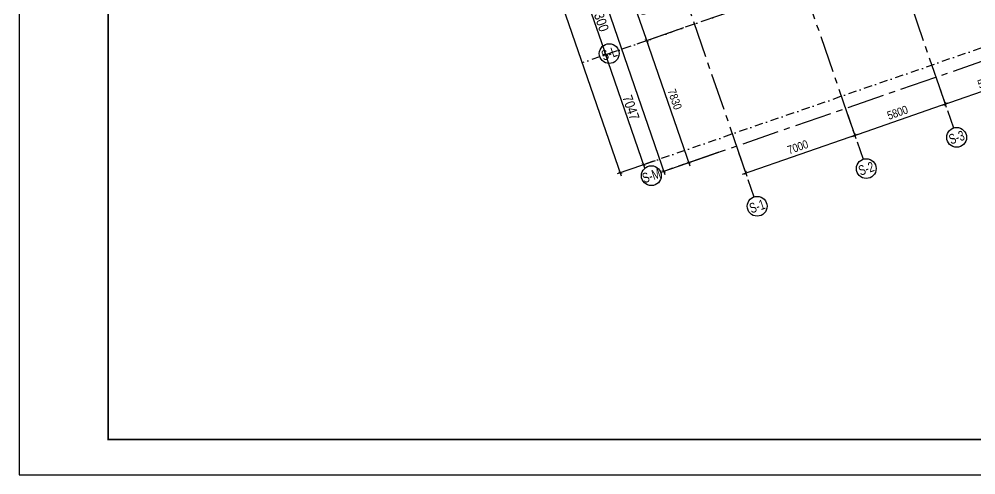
# Model space of a CAD drawing. Header units: millimetres. Extents: x -1534340 to 1713810, y -1348191 to 1114081.
# Drawn here: x 1205028 to 1263056, y -366824 to -339200 of the extents above; entities that cross this region are included whole.
import ezdxf
from ezdxf.enums import TextEntityAlignment as Align

# ---------------------------------------------------------------- set-up
doc = ezdxf.new("R2010")
doc.units = ezdxf.units.MM
doc.header["$LTSCALE"] = 100
doc.header["$PDMODE"] = 32
doc.header["$PDSIZE"] = 2.5
doc.linetypes.add('CENTER2', pattern=[1.125, 0.75, -0.125, 0.125, -0.125])
doc.linetypes.add('xref.asix of  podium$0$xref.asix of  podium$0$DASHDOT', pattern=[1, 0.5, -0.25, 0, -0.25])
for name, color, linetype in [('ccu11-Dim', 8, 'Continuous'), ('ccu12-Manh', 8, 'Continuous'), ('ccu12-Truc', 13, 'CENTER2'), ('KT-Dim', 8, 'Continuous'), ('xref.asix of  podium$0$xref.asix of  podium$0$KT-Kich thuoc', 9, 'Continuous'), ('xref.asix of  podium$0$xref.asix of  podium$0$KT-Luoi truc South Tower', 8, 'xref.asix of  podium$0$xref.asix of  podium$0$DASHDOT'), ('Xref_ST_MBDV Cot vach 30.7.2022|Xref_ST_MBDV Cot vach 30.7.2022|Xref_ST_MBDV Cot vach 30.7.2022|Xref_ST_MBDV Cot vach 30.7.2022|A-GRID-SYM', 50, 'Continuous')]:
    doc.layers.add(name, color=color, linetype=linetype)
doc.layers.add('KT-Net thay', color=7, linetype='Continuous', lineweight=15)
doc.styles.add('Arial Narrow', font='ARIALN.TTF')
doc.styles.add('HBA-Text', font='GOTHIC.TTF')
doc.dimstyles.new('ccu12-200', dxfattribs={"dimscale": 200, "dimtxt": 2.5, "dimasz": 1, "dimexe": 1, "dimexo": 2, "dimgap": 1, "dimtad": 1, "dimdec": 0, "dimrnd": 5, "dimdsep": 46, "dimtxsty": 'Arial Narrow', "dimblk": 'ARCHTICK', "dimcen": -1, "dimdle": 1, "dimclrd": 256, "dimclre": 256, "dimclrt": 3, "dimadec": 0, "dimazin": 2, "dimtfac": 0.1, "dimtdec": 0, "dimtmove": 0, "dimatfit": 1, "dimldrblk": 'ARCHTICK', "dimfxl": 1, "dimtvp": 0.833333, "dimtolj": 1, "dimtzin": 12, "dimarcsym": 0})
doc.dimstyles.new('CCU_1-200', dxfattribs={"dimscale": 200, "dimtxt": 3, "dimasz": 1, "dimexe": 1, "dimexo": 2, "dimgap": 0.5, "dimtad": 1, "dimdec": 0, "dimdsep": 46, "dimtxsty": 'Arial Narrow', "dimblk": 'ARCHTICK', "dimcen": -1, "dimdle": 1, "dimclrd": 256, "dimclre": 256, "dimclrt": 3, "dimadec": 0, "dimazin": 2, "dimtfac": 0.1, "dimtdec": 0, "dimtix": 1, "dimtmove": 2, "dimatfit": 1, "dimfxl": 1, "dimtvp": 0.833333, "dimtolj": 1, "dimtzin": 12, "dimarcsym": 0})

# ---------------------------------------------------------------- blocks, each defined once
blk = doc.blocks.new('Khung ten_A1', base_point=(-3406704, 253379))
at = {"layer": 'Defpoints', "color": 1}
blk.add_lwpolyline([(84100, 0), (84100, 59471), (0, 59471), (0, 0)], close=True, dxfattribs=at)
at = {"layer": 'KT-Net thay', "const_width": 60}
blk.add_lwpolyline([(2700, 1071), (83100, 1071), (83100, 58471), (2700, 58471)], close=True, dxfattribs=at)
blk = doc.blocks.new('GRID-SYM-flat-104')
at = {"layer": 'Xref_ST_MBDV Cot vach 30.7.2022|Xref_ST_MBDV Cot vach 30.7.2022|Xref_ST_MBDV Cot vach 30.7.2022|Xref_ST_MBDV Cot vach 30.7.2022|A-GRID-SYM'}
blk.add_circle((0, 0, 0), 900, dxfattribs=at)
at = {"layer": 'Xref_ST_MBDV Cot vach 30.7.2022|Xref_ST_MBDV Cot vach 30.7.2022|Xref_ST_MBDV Cot vach 30.7.2022|Xref_ST_MBDV Cot vach 30.7.2022|A-GRID-SYM', "style": 'HBA-Text'}
blk.add_attdef('GRID', text='', height=900, rotation=19.04714, dxfattribs=at).set_placement((0, 0, 0), align=Align.MIDDLE_CENTER)
blk = doc.blocks.new('_ARCHTICK')
at = {"color": 0, "linetype": 'ByBlock', "const_width": 0.15}
blk.add_lwpolyline([(-0.5, -0.5), (0.5, 0.5)], dxfattribs=at)
blk = doc.blocks.new('*D1109')
at = {"layer": 'Defpoints', "color": 0, "transparency": 16777216}
for p in [(306861, -58345, 0), (323836, -104143), (320491, -105298)]:
    blk.add_point(p, dxfattribs=at)
at = {"layer": 'KT-Dim', "lineweight": -2, "transparency": 16777216}
for p, q in [((306483, -58476), (304366, -59206)), ((304490, -58952), (320556, -105487)), ((323458, -104273), (320302, -105363))]:
    blk.add_line(p, q, dxfattribs=at)
at = {"layer": 'KT-Dim', "lineweight": -2, "transparency": 16777216, "xscale": 200, "yscale": 200, "zscale": 200}
for p, rotation in [((304555, -59141), 109.0471379636341), ((320491, -105298), 289.0471379636341)]:
    blk.add_blockref('_ARCHTICK', p, dxfattribs=dict(at, rotation=rotation))
at = {"layer": 'KT-Dim', "color": 3, "transparency": 16777216, "insert": (312954, -82071), "char_height": 500, "attachment_point": 5, "rotation": 289.04714, "style": 'Arial Narrow'}
blk.add_mtext('\\A1;48830', dxfattribs=at)
blk = doc.blocks.new('*D1111')
at = {"layer": 'Defpoints', "color": 0, "transparency": 16777216}
for p in [(320256, -92546, 0), (321659, -96611, 0), (319448, -97374)]:
    blk.add_point(p, dxfattribs=at)
at = {"layer": 'KT-Dim', "lineweight": -2, "transparency": 16777216}
for p, q in [((319877, -92677), (317856, -93375)), ((317979, -93121), (319513, -97563)), ((321281, -96742), (319259, -97440))]:
    blk.add_line(p, q, dxfattribs=at)
at = {"layer": 'KT-Dim', "lineweight": -2, "transparency": 16777216, "xscale": 200, "yscale": 200, "zscale": 200}
for p, rotation in [((318045, -93310), 109.0471379636341), ((319448, -97374), 289.0471379636341)]:
    blk.add_blockref('_ARCHTICK', p, dxfattribs=dict(at, rotation=rotation))
at = {"layer": 'KT-Dim', "color": 3, "transparency": 16777216, "insert": (319177, -95193), "char_height": 500, "attachment_point": 5, "rotation": 289.04714, "style": 'Arial Narrow'}
blk.add_mtext('\\A1;4300', dxfattribs=at)
blk = doc.blocks.new('*D1112')
at = {"layer": 'Defpoints', "color": 0, "transparency": 16777216}
for p in [(321659, -96611, 0), (324214, -104012, 0), (322003, -104776)]:
    blk.add_point(p, dxfattribs=at)
at = {"layer": 'KT-Dim', "lineweight": -2, "transparency": 16777216}
for p, q in [((321281, -96742), (319259, -97440)), ((319383, -97185), (322069, -104965)), ((323836, -104143), (321814, -104841))]:
    blk.add_line(p, q, dxfattribs=at)
at = {"layer": 'KT-Dim', "lineweight": -2, "transparency": 16777216, "xscale": 200, "yscale": 200, "zscale": 200}
for p, rotation in [((319448, -97374), 109.0471379636341), ((322003, -104776), 289.0471379636341)]:
    blk.add_blockref('_ARCHTICK', p, dxfattribs=dict(at, rotation=rotation))
at = {"layer": 'KT-Dim', "color": 3, "transparency": 16777216, "insert": (321156, -100926), "char_height": 500, "attachment_point": 5, "rotation": 289.04714, "style": 'Arial Narrow'}
blk.add_mtext('\\A1;7830', dxfattribs=at)
blk = doc.blocks.new('GRID-SYM-flat-103')
at = {"layer": 'Xref_ST_MBDV Cot vach 30.7.2022|Xref_ST_MBDV Cot vach 30.7.2022|Xref_ST_MBDV Cot vach 30.7.2022|Xref_ST_MBDV Cot vach 30.7.2022|A-GRID-SYM'}
blk.add_circle((0, 0, 0), 900, dxfattribs=at)
at = {"layer": 'Xref_ST_MBDV Cot vach 30.7.2022|Xref_ST_MBDV Cot vach 30.7.2022|Xref_ST_MBDV Cot vach 30.7.2022|Xref_ST_MBDV Cot vach 30.7.2022|A-GRID-SYM', "style": 'HBA-Text'}
blk.add_attdef('GRID', text='', height=900, rotation=19.04714, dxfattribs=at).set_placement((0, 0, 0), align=Align.MIDDLE_CENTER)
blk = doc.blocks.new('*D1148')
at = {"layer": 'Defpoints', "color": 0, "transparency": 16777216}
for p in [(331515, -101492), (332074, -103111), (324898, -103776)]:
    blk.add_point(p, dxfattribs=at)
at = {"layer": 'KT-Dim', "lineweight": -2, "transparency": 16777216}
for p, q in [((331645, -101870), (332139, -103300)), ((325268, -105460), (332263, -103045)), ((325029, -104154), (325522, -105584))]:
    blk.add_line(p, q, dxfattribs=at)
at = {"layer": 'KT-Dim', "lineweight": -2, "transparency": 16777216, "xscale": 200, "yscale": 200, "zscale": 200}
for p, rotation in [((332074, -103111), 19.04713796363416), ((325457, -105395), 199.0471379636342)]:
    blk.add_blockref('_ARCHTICK', p, dxfattribs=dict(at, rotation=rotation))
at = {"layer": 'KT-Dim', "color": 3, "transparency": 16777216, "insert": (328617, -103823), "char_height": 500, "attachment_point": 5, "rotation": 19.04714, "style": 'Arial Narrow'}
blk.add_mtext('\\A1;7000', dxfattribs=at)
blk = doc.blocks.new('*D1149')
at = {"layer": 'Defpoints', "color": 0, "transparency": 16777216}
for p in [(336997, -99599), (331515, -101492), (337556, -101218)]:
    blk.add_point(p, dxfattribs=at)
at = {"layer": 'KT-Dim', "lineweight": -2, "transparency": 16777216}
for p, q in [((337128, -99977), (337621, -101407)), ((331885, -103176), (337745, -101153)), ((331645, -101870), (332139, -103300))]:
    blk.add_line(p, q, dxfattribs=at)
at = {"layer": 'KT-Dim', "lineweight": -2, "transparency": 16777216, "xscale": 200, "yscale": 200, "zscale": 200}
for p, rotation in [((337556, -101218), 19.04713796363416), ((332074, -103111), 199.0471379636342)]:
    blk.add_blockref('_ARCHTICK', p, dxfattribs=dict(at, rotation=rotation))
at = {"layer": 'KT-Dim', "color": 3, "transparency": 16777216, "insert": (334666, -101734), "char_height": 500, "attachment_point": 5, "rotation": 19.04714, "style": 'Arial Narrow'}
blk.add_mtext('\\A1;5800', dxfattribs=at)
blk = doc.blocks.new('*D1150')
at = {"layer": 'Defpoints', "color": 0, "transparency": 16777216}
for p in [(342480, -97706), (336997, -99599), (343039, -99325)]:
    blk.add_point(p, dxfattribs=at)
at = {"layer": 'KT-Dim', "lineweight": -2, "transparency": 16777216}
for p, q in [((342610, -98084), (343104, -99514)), ((337367, -101283), (343228, -99260)), ((337128, -99977), (337621, -101407))]:
    blk.add_line(p, q, dxfattribs=at)
at = {"layer": 'KT-Dim', "lineweight": -2, "transparency": 16777216, "xscale": 200, "yscale": 200, "zscale": 200}
for p, rotation in [((343039, -99325), 19.04713796363416), ((337556, -101218), 199.0471379636342)]:
    blk.add_blockref('_ARCHTICK', p, dxfattribs=dict(at, rotation=rotation))
at = {"layer": 'KT-Dim', "color": 3, "transparency": 16777216, "insert": (340149, -99841), "char_height": 500, "attachment_point": 5, "rotation": 19.04714, "style": 'Arial Narrow'}
blk.add_mtext('\\A1;5800', dxfattribs=at)
blk = doc.blocks.new('*D2864')
at = {"layer": 'Defpoints', "color": 0, "transparency": 16777216}
for p in [(-110864, 40661), (-95184, -4755), (-97678, -5616)]:
    blk.add_point(p, dxfattribs=at)
at = {"layer": 'xref.asix of  podium$0$xref.asix of  podium$0$KT-Kich thuoc', "lineweight": -2, "transparency": 16777216}
for p, q in [((-111242, 40531), (-113547, 39735)), ((-113424, 39989), (-97613, -5805)), ((-95562, -4886), (-97868, -5681))]:
    blk.add_line(p, q, dxfattribs=at)
at = {"layer": 'xref.asix of  podium$0$xref.asix of  podium$0$KT-Kich thuoc', "lineweight": -2, "transparency": 16777216, "xscale": 200, "yscale": 200, "zscale": 200}
for p, rotation in [((-113358, 39800), 109.0471379209069), ((-97678, -5616), 289.0471379209069)]:
    blk.add_blockref('_ARCHTICK', p, dxfattribs=dict(at, rotation=rotation))
at = {"layer": 'xref.asix of  podium$0$xref.asix of  podium$0$KT-Kich thuoc', "color": 3, "transparency": 16777216, "insert": (-105134, 17224), "char_height": 600, "attachment_point": 5, "rotation": 289.04714, "style": 'Arial Narrow'}
blk.add_mtext('\\A1;48047', dxfattribs=at)
blk = doc.blocks.new('*D2825')
at = {"layer": 'Defpoints', "color": 0, "transparency": 16777216}
for p in [(-98887, 5970), (-97484, 1906), (-98560, 1534)]:
    blk.add_point(p, dxfattribs=at)
at = {"layer": 'xref.asix of  podium$0$xref.asix of  podium$0$KT-Kich thuoc', "lineweight": -2, "transparency": 16777216}
for p, q in [((-99265, 5840), (-100153, 5533)), ((-100029, 5788), (-98495, 1345)), ((-97862, 1775), (-98749, 1469))]:
    blk.add_line(p, q, dxfattribs=at)
at = {"layer": 'xref.asix of  podium$0$xref.asix of  podium$0$KT-Kich thuoc', "lineweight": -2, "transparency": 16777216, "xscale": 200, "yscale": 200, "zscale": 200}
for p, rotation in [((-99963, 5599), 109.0471379209069), ((-98560, 1534), 289.0471379209069)]:
    blk.add_blockref('_ARCHTICK', p, dxfattribs=dict(at, rotation=rotation))
at = {"layer": 'xref.asix of  podium$0$xref.asix of  podium$0$KT-Kich thuoc', "color": 3, "transparency": 16777216, "insert": (-98878, 3699), "char_height": 600, "attachment_point": 5, "rotation": 289.04714, "style": 'Arial Narrow'}
blk.add_mtext('\\A1;4300', dxfattribs=at)
blk = doc.blocks.new('*D2826')
at = {"layer": 'Defpoints', "color": 0, "transparency": 16777216}
for p in [(-97484, 1906), (-96261, -5127), (-95184, -4755)]:
    blk.add_point(p, dxfattribs=at)
at = {"layer": 'xref.asix of  podium$0$xref.asix of  podium$0$KT-Kich thuoc', "lineweight": -2, "transparency": 16777216}
for p, q in [((-97862, 1775), (-98749, 1469)), ((-98625, 1723), (-96195, -5316)), ((-95562, -4886), (-96450, -5192))]:
    blk.add_line(p, q, dxfattribs=at)
at = {"layer": 'xref.asix of  podium$0$xref.asix of  podium$0$KT-Kich thuoc', "lineweight": -2, "transparency": 16777216, "xscale": 200, "yscale": 200, "zscale": 200}
for p, rotation in [((-98560, 1534), 109.0471379209069), ((-96261, -5127), 289.0471379209069)]:
    blk.add_blockref('_ARCHTICK', p, dxfattribs=dict(at, rotation=rotation))
at = {"layer": 'xref.asix of  podium$0$xref.asix of  podium$0$KT-Kich thuoc', "color": 3, "transparency": 16777216, "insert": (-97026, -1664), "char_height": 600, "attachment_point": 5, "rotation": 289.04714, "style": 'Arial Narrow'}
blk.add_mtext('\\A1;7047', dxfattribs=at)
blk = doc.blocks.new('Grid-ST-flat-3')
at = {"layer": 'ccu12-Truc', "ltscale": 30}
for p, q in [((318967.8, -47377.3), (338057.1, -102668.8)), ((313485.4, -49270.1), (332574.6, -104561.6)), ((306868.6, -51554.5), (325957.9, -106846)), ((369534.4, -80082.1), (317935.6, -97896.5)), ((362499.4, -90794.4), (320490.9, -105297.8))]:
    blk.add_line(p, q, dxfattribs=at)
at = {"layer": 'KT-Dim'}
ref = blk.add_blockref('GRID-SYM-flat-104', (317179.4, -98157.6, 0), dxfattribs=dict(at, xscale=0.6666666666666666, yscale=0.6666666666666666, zscale=0.6666666666666666))
ref.add_attrib('GRID', 'S-L', dxfattribs={"layer": 'Xref_ST_MBDV Cot vach 30.7.2022|Xref_ST_MBDV Cot vach 30.7.2022|Xref_ST_MBDV Cot vach 30.7.2022|Xref_ST_MBDV Cot vach 30.7.2022|A-GRID-SYM', "height": 600, "rotation": 19, "style": 'HBA-Text', "width": 0.75}).set_placement((317179.4, -98157.6, 0), align=Align.MIDDLE_CENTER)
ref = blk.add_blockref('GRID-SYM-flat-103', (338252.9, -103235.9, 0), dxfattribs=dict(at, xscale=0.6666666666666666, yscale=0.6666666666666666, zscale=0.6666666666666666))
ref.add_attrib('GRID', 'S-3', dxfattribs={"layer": 'Xref_ST_MBDV Cot vach 30.7.2022|Xref_ST_MBDV Cot vach 30.7.2022|Xref_ST_MBDV Cot vach 30.7.2022|Xref_ST_MBDV Cot vach 30.7.2022|A-GRID-SYM', "height": 600, "rotation": 19, "style": 'HBA-Text', "width": 0.75}).set_placement((338252.9, -103235.9, 0), align=Align.MIDDLE_CENTER)
ref = blk.add_blockref('GRID-SYM-flat-104', (319734.7, -105558.9, 0), dxfattribs=dict(at, xscale=0.6666666666666666, yscale=0.6666666666666666, zscale=0.6666666666666666))
ref.add_attrib('GRID', 'S-M', dxfattribs={"layer": 'Xref_ST_MBDV Cot vach 30.7.2022|Xref_ST_MBDV Cot vach 30.7.2022|Xref_ST_MBDV Cot vach 30.7.2022|Xref_ST_MBDV Cot vach 30.7.2022|A-GRID-SYM', "height": 600, "rotation": 19, "style": 'HBA-Text', "width": 0.75}).set_placement((319734.7, -105558.9, 0), align=Align.MIDDLE_CENTER)
ref = blk.add_blockref('GRID-SYM-flat-103', (332770.4, -105128.7, 0), dxfattribs=dict(at, xscale=0.6666666666666666, yscale=0.6666666666666666, zscale=0.6666666666666666))
ref.add_attrib('GRID', 'S-2', dxfattribs={"layer": 'Xref_ST_MBDV Cot vach 30.7.2022|Xref_ST_MBDV Cot vach 30.7.2022|Xref_ST_MBDV Cot vach 30.7.2022|Xref_ST_MBDV Cot vach 30.7.2022|A-GRID-SYM', "height": 600, "rotation": 19.047138, "style": 'HBA-Text', "width": 0.75}).set_placement((332770.4, -105128.7, 0), align=Align.MIDDLE_CENTER)
ref = blk.add_blockref('GRID-SYM-flat-103', (326153.7, -107413.2, 0), dxfattribs=dict(at, xscale=0.6666666666666666, yscale=0.6666666666666666, zscale=0.6666666666666666))
ref.add_attrib('GRID', 'S-1', dxfattribs={"layer": 'Xref_ST_MBDV Cot vach 30.7.2022|Xref_ST_MBDV Cot vach 30.7.2022|Xref_ST_MBDV Cot vach 30.7.2022|Xref_ST_MBDV Cot vach 30.7.2022|A-GRID-SYM', "height": 600, "rotation": 19, "style": 'HBA-Text', "width": 0.75}).set_placement((326153.7, -107413.2, 0), align=Align.MIDDLE_CENTER)
for base, p1, p2, angle, picture, middle in [((320490.9, -105297.8, 0), (306860.8, -58345.3), (323836, -104142.9, 0), 109.047138, '*D1109', (312953.5, -82070.9, 0)), ((319448, -97374.3, 0), (320255.6, -92546.5), (321658.8, -96611), 109.047138, '*D1111', (319176.8, -95193.5, 0)), ((322003.3, -104775.6, 0), (321658.8, -96611), (324214.1, -104012.4), 109.047138, '*D1112', (321156, -100926.4, 0)), ((343038.6, -99325.1), (336997.3, -99599), (342479.7, -97706.2), 19.047138, '*D1150', (340148.8, -99841.1)), ((337556.2, -101217.9), (331514.8, -101491.8), (336997.3, -99599), 19.047138, '*D1149', (334666.4, -101733.9)), ((332073.7, -103110.7), (324898.1, -103776.2), (331514.8, -101491.8), 19.047138, '*D1148', (328616.8, -103822.6))]:
    dim = blk.add_linear_dim(base=base, p1=p1, p2=p2, angle=angle, dimstyle='ccu12-200', dxfattribs=at)
    dim.commit()
    dim.dimension.update_dxf_attribs({"geometry": picture, "text_midpoint": middle})
blk = doc.blocks.new('xref.asix of  podium$0$xref.asix of  podium$0$Asix South Tower')
at = {"layer": 'xref.asix of  podium$0$xref.asix of  podium$0$KT-Luoi truc South Tower', "ltscale": 10}
for p, q in [((-45988, 19684.6), (-99978.1, 1044.6)), ((-52170.8, 10095.3), (-96381.5, -5168.4))]:
    blk.add_line(p, q, dxfattribs=at)
at = {"layer": 'xref.asix of  podium$0$xref.asix of  podium$0$KT-Kich thuoc'}
for base, p1, p2, picture, middle in [((-97678.5, -5616.2), (-110863.9, 40661.1), (-95184.1, -4755), '*D2864', (-105134.3, 17224.5)), ((-98560.2, 1534.1), (-98887, 5970.4), (-97483.7, 1905.8), '*D2825', (-98877.7, 3699)), ((-96260.6, -5126.6), (-97483.7, 1905.8), (-95184.1, -4755), '*D2826', (-97026.3, -1663.6))]:
    dim = blk.add_linear_dim(base=base, p1=p1, p2=p2, angle=109.047138, dimstyle='CCU_1-200', dxfattribs=at)
    dim.commit()
    dim.dimension.update_dxf_attribs({"geometry": picture, "text_midpoint": middle})
blk = doc.blocks.new('312')
at = {"layer": 'xref.asix of  podium$0$xref.asix of  podium$0$KT-Kich thuoc'}
blk.add_blockref('xref.asix of  podium$0$xref.asix of  podium$0$Asix South Tower', (1566004.7, -342122.3), dxfattribs=at)

msp = doc.modelspace()

# ---------------------------------------------------------------- block references
msp.add_blockref('Grid-ST-flat-3', (923638.3, -243129.8))
at = {"layer": 'ccu11-Dim', "xscale": 2.000000000621877, "yscale": 2.000000000621877, "zscale": 2.000000000621877}
msp.add_blockref('Khung ten_A1', (-5608380.1, 139934.6), dxfattribs=at)

# ---------------------------------------------------------------- next in the draw order: block references
at = {"layer": 'ccu12-Manh'}
msp.add_blockref('312', (-226844, -774.2), dxfattribs=at)

doc.saveas('drawing.dxf')
